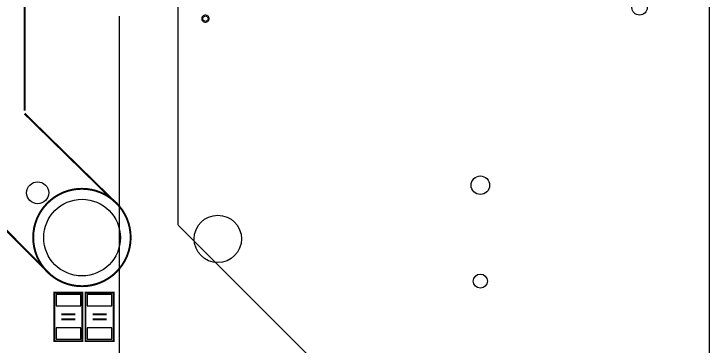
# Model space of a CAD drawing. Extents: x 6 to 176, y -11 to 159.
# Drawn here: x 121.4 to 175.8, y 52.1 to 78.1 of the extents above; entities that cross this region are included whole.
import ezdxf

# ---------------------------------------------------------------- set-up
doc = ezdxf.new("R2010")
doc.units = 0
for name, color, linetype in [('BG_OUTLINE', 5, 'CONTINUOUS'), ('BG_SILKSCREEN_BOTTOM', 122, 'CONTINUOUS'), ('PG_NEW_SLIK-BOT', 231, 'CONTINUOUS'), ('PG_SILKSCREEN_BOTTOM', 122, 'CONTINUOUS'), ('PIN_BOTTOM', 12, 'CONTINUOUS')]:
    doc.layers.add(name, color=color, linetype=linetype)

msp = doc.modelspace()

# ---------------------------------------------------------------- linework, layer by layer
at = {"layer": 'BG_OUTLINE'}
msp.add_lwpolyline([(172.76826, 159.132524, -0.414213), (175.768254, 156.13253), (175.768254, -7.862062, -0.414223), (172.76826, -10.862056), (8.768588, -10.862056, -0.414212), (5.768594, -7.862062), (5.768594, 156.13253, -0.414226), (8.768588, 159.132524)], format="xyb", close=True, dxfattribs=at)
at = {"layer": 'BG_SILKSCREEN_BOTTOM', "const_width": 0.1524}
for points in [[(122.257058, 84.381848), (122.257312, 70.482206)], [(129.286, 63.373), (122.257312, 70.254114)], [(124.2568, 57.6834), (116.923312, 65.047114)]]:
    msp.add_lwpolyline(points, dxfattribs=at)
msp.add_lwpolyline([(130.549142, 60.56503, 1), (122.929142, 60.56503, 1), (130.549142, 60.56503)], format="xyb", dxfattribs=at)
at = {"layer": 'PG_NEW_SLIK-BOT', "const_width": 0.0762}
msp.add_lwpolyline([(136.686798, 77.681582, 1), (136.102598, 77.681582, 1), (136.686798, 77.681582)], format="xyb", dxfattribs=at)
at = {"layer": 'PG_NEW_SLIK-BOT', "const_width": 0.150114}
for points in [[(124.579126, 52.45608), (124.579126, 56.25592), (126.779274, 56.25592), (126.779274, 52.45608), (124.579126, 52.45608)], [(127.017526, 52.45608), (127.017526, 56.25592), (129.217674, 56.25592), (129.217674, 52.45608), (127.017526, 52.45608)], [(126.22911, 54.555898), (125.12929, 54.555898)], [(128.66751, 54.555898), (127.56769, 54.555898)], [(125.12929, 54.156102), (126.22911, 54.156102)], [(127.56769, 54.156102), (128.66751, 54.156102)]]:
    msp.add_lwpolyline(points, dxfattribs=at)
at = {"layer": 'PG_SILKSCREEN_BOTTOM', "const_width": 0.100076}
for points in [[(134.255256, 61.533786), (134.255256, 78.790038)], [(129.655316, 44.29887), (129.655316, 77.898244)]]:
    msp.add_lwpolyline(points, dxfattribs=at)
msp.add_lwpolyline([(134.519416, 44.29887), (139.512294, 39.305738, 1), (147.997418, 47.790862), (134.255256, 61.533786)], format="xyb", dxfattribs=at)
at = {"layer": 'PIN_BOTTOM'}
for points in [[(124.714, 55.21706), (126.6444, 55.21706), (126.6444, 56.10606), (124.714, 56.10606)], [(127.1524, 55.21706), (129.0828, 55.21706), (129.0828, 56.10606), (127.1524, 56.10606)], [(124.714, 52.60594), (126.6444, 52.60594), (126.6444, 53.49494), (124.714, 53.49494)], [(127.1524, 52.60594), (129.0828, 52.60594), (129.0828, 53.49494), (127.1524, 53.49494)]]:
    msp.add_lwpolyline(points, close=True, dxfattribs=at)
for centre, radius in [((170.33367, 78.556612), 0.599948), ((136.394698, 77.681582), 0.2159), ((157.8864, 64.655192), 0.7239), ((123.277376, 64.059308), 0.8636), ((126.746508, 60.554362), 2.9972), ((137.3632, 60.456572), 1.850009), ((157.8864, 57.15508), 0.550037)]:
    msp.add_circle(centre, radius, dxfattribs=at)

doc.saveas('drawing.dxf')
